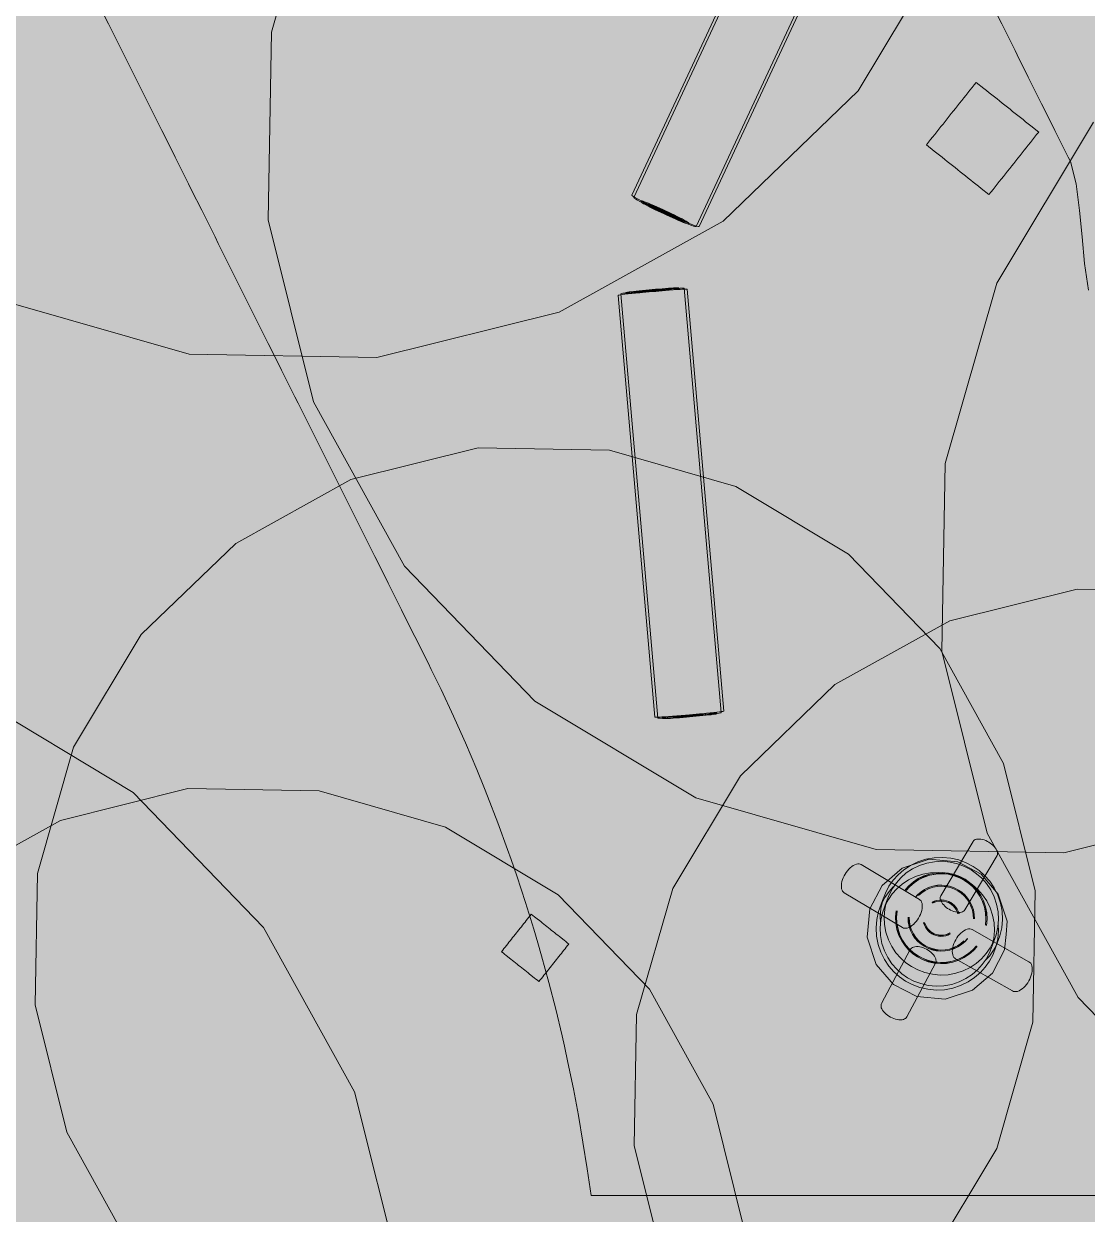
# Model space of a CAD drawing. Header units: millimetres. Extents: x -146962 to 322503, y -183624 to 284367.
# Drawn here: x 107264 to 111258, y 31929 to 36400 of the extents above; entities that cross this region are included whole.
import ezdxf

# ---------------------------------------------------------------- set-up
doc = ezdxf.new("R2010")
doc.units = ezdxf.units.MM
doc.layers.add('06_部屋の色', color=8, linetype='Continuous', lineweight=0)
doc.layers.add('30_敷地・外構', color=8, linetype='Continuous', lineweight=9)

msp = doc.modelspace()

# ---------------------------------------------------------------- hatches: boundary and pattern name
at = {"layer": '06_部屋の色', "true_color": 0xdde9cf}
msp.add_hatch(color=8, dxfattribs=at).paths.add_polyline_path([(83510.2, 29400.8), (83510.3, 31670.6), (83754.2, 32064.6), (83999.1, 32458.1), (84244.9, 32850.9), (84491.7, 33243.1), (84739.4, 33634.8), (84988.1, 34025.8), (85237.8, 34416.3), (85488.3, 34806.1), (85739.9, 35195.3), (85992.4, 35583.9), (86245.8, 35971.8), (86500.2, 36359.2), (86755.5, 36745.9), (87011.8, 37132), (87269, 37517.5), (87527.2, 37902.4), (87786.3, 38286.6), (88046.3, 38670.2), (88307.2, 39053.2), (88569.1, 39435.5), (88832, 39817.2), (89095.7, 40198.2), (89360.4, 40578.6), (89626, 40958.3), (89892.5, 41337.4), (90160, 41715.9), (90428.4, 42093.7), (90697.7, 42470.8), (90967.9, 42847.3), (91239, 43223.1), (91511.1, 43598.3), (91784.1, 43972.8), (92058, 44346.6), (92332.7, 44719.7), (92608.4, 45092.2), (92885.1, 45464), (93162.6, 45835.2), (93441, 46205.6), (93720.3, 46575.4), (94000.5, 46944.5), (94281.7, 47312.9), (94563.7, 47680.6), (94846.6, 48047.7), (95130.4, 48414), (95415.1, 48779.7), (95700.7, 49144.6), (95987.2, 49508.9), (96274.5, 49872.4), (96562.8, 50235.3), (96851.9, 50597.4), (97142, 50958.9), (97432.9, 51319.6), (97724.6, 51679.7), (98017.3, 52039), (98310.8, 52397.6), (98605.2, 52755.5), (98900.5, 53112.6), (99196.7, 53469.1), (99493.7, 53824.8), (99791.6, 54179.8), (100090.3, 54534), (100389.9, 54887.6), (100690.4, 55240.4), (100991.8, 55592.4), (101293.9, 55943.8), (101597, 56294.4), (101900.9, 56644.2), (102205.6, 56993.3), (102511.3, 57341.7), (102817.7, 57689.3), (103125, 58036.2), (103433.2, 58382.3), (103742.1, 58727.7), (104052, 59072.3), (104362.6, 59416.2), (104674.1, 59759.3), (104986.5, 60101.6), (105299.7, 60443.2), (105613.7, 60784), (105928.5, 61124.1), (106244.2, 61463.4), (106560.7, 61801.9), (106878, 62139.6), (107196.1, 62476.6), (107515.1, 62812.7), (107834.9, 63148.1), (108155.5, 63482.8), (108476.9, 63816.6), (108799.1, 64149.7), (109122.2, 64481.9), (109446, 64813.4), (109770.7, 65144.1), (110096.1, 65474), (110422.4, 65803.1), (110749.4, 66131.4), (111077.3, 66458.9), (111406, 66785.6), (111735.4, 67111.5), (112065.7, 67436.6), (112396.7, 67760.9), (112728.6, 68084.4), (113061.2, 68407.1), (113394.6, 68728.9), (113728.8, 69050), (114063.8, 69370.2), (114399.5, 69689.6), (114736, 70008.2), (115073.4, 70326), (115411.4, 70642.9), (115750.3, 70959.1), (116089.9, 71274.4), (116430.3, 71588.8), (116771.5, 71902.5), (117113.4, 72215.3), (117456.1, 72527.2), (117799.5, 72838.4), (118596.9, 72838.3), (118594.5, 29398.9)])
at = {"layer": '30_敷地・外構', "true_color": 0xcfe0b8}
for points in [[(105808.9, 38906.1), (106171.9, 39510.3), (106678.9, 39999.9), (107295.4, 40341.6), (107979.3, 40512.1), (108684, 40499.8), (109361.6, 40305.5), (109965.7, 39942.5), (110455.4, 39435.5), (110797.1, 38819), (110967.6, 38135.1), (110955.3, 37430.4), (110761, 36752.8), (110398, 36148.7), (109891, 35659.1), (109274.5, 35317.3), (108590.6, 35146.8), (107885.9, 35159.1), (107208.3, 35353.4), (106604.2, 35716.4), (106114.5, 36223.4), (105772.8, 36839.9), (105602.3, 37523.8), (105614.6, 38228.6)], [(109875.3, 38481.5), (110559.2, 38652), (111263.9, 38639.7), (111941.5, 38445.4), (112545.6, 38082.4), (113035.3, 37575.3), (113377, 36958.9), (113547.5, 36275), (113535.2, 35570.2), (113340.9, 34892.7), (112977.9, 34288.5), (112470.9, 33798.9), (111854.4, 33457.2), (111170.5, 33286.7), (110465.8, 33299), (109788.2, 33493.3), (109184.1, 33856.3), (108694.4, 34363.3), (108352.7, 34979.8), (108182.2, 35663.7), (108194.5, 36368.4), (108388.8, 37045.9), (108751.8, 37650.1), (109258.8, 38139.7)], [(112405.2, 36861.3), (113089.1, 37031.8), (113793.8, 37019.5), (114471.4, 36825.2), (115075.5, 36462.2), (115565.2, 35955.2), (115906.9, 35338.7), (116077.4, 34654.8), (116065.1, 33950.1), (115870.8, 33272.6), (115507.8, 32668.4), (115000.8, 32178.8), (114384.3, 31837.1), (113700.4, 31666.5), (112995.7, 31678.8), (112318.1, 31873.1), (111714, 32236.1), (111224.3, 32743.2), (110882.6, 33359.6), (110712.1, 34043.5), (110724.4, 34748.3), (110918.7, 35425.8), (111281.7, 36030), (111788.7, 36519.6)], [(110669.6, 35964.9), (110677.4, 35974.7), (110685.2, 35984.4), (110693, 35994.2), (110700.8, 36004), (110708.5, 36013.8), (110716.3, 36023.6), (110724.1, 36033.4), (110731.9, 36043.1), (110739.7, 36052.9), (110747.4, 36062.7), (110755.2, 36072.5), (110763, 36082.3), (110770.8, 36092), (110778.6, 36101.8), (110786.4, 36111.6), (110794.1, 36121.4), (110801.9, 36131.2), (110809.7, 36141), (110817.5, 36150.7), (110825.3, 36160.5), (110833, 36170.3), (110840.8, 36180.1), (110870.2, 36156.7), (110880, 36149), (110889.7, 36141.2), (110899.5, 36133.4), (110909.3, 36125.6), (110919.1, 36117.8), (110928.9, 36110.1), (110938.7, 36102.3), (110948.4, 36094.5), (110958.2, 36086.7), (110968, 36078.9), (110977.8, 36071.2), (110987.6, 36063.4), (110997.3, 36055.6), (111007.1, 36047.8), (111016.9, 36040), (111026.7, 36032.2), (111036.5, 36024.5), (111046.3, 36016.7), (111075.6, 35993.3), (111067.8, 35983.6), (111060, 35973.8), (111052.3, 35964), (111044.5, 35954.2), (111036.7, 35944.4), (111028.9, 35934.6), (111021.1, 35924.9), (111013.4, 35915.1), (111005.6, 35905.3), (110997.8, 35895.5), (110990, 35885.7), (110982.2, 35875.9), (110974.5, 35866.2), (110966.7, 35856.4), (110958.9, 35846.6), (110951.1, 35836.8), (110943.3, 35827), (110935.5, 35817.3), (110927.8, 35807.5), (110920, 35797.7), (110912.2, 35787.9), (110904.4, 35778.1), (110896.6, 35768.3), (110888.9, 35758.6), (110859.5, 35781.9), (110849.7, 35789.7), (110839.9, 35797.5), (110830.2, 35805.2), (110820.4, 35813), (110810.6, 35820.8), (110800.8, 35828.6), (110791, 35836.4), (110781.2, 35844.2), (110771.5, 35851.9), (110761.7, 35859.7), (110751.9, 35867.5), (110742.1, 35875.3), (110732.3, 35883.1), (110722.6, 35890.8), (110712.8, 35898.6), (110703, 35906.4), (110693.2, 35914.2), (110683.4, 35922), (110654.1, 35945.3), (110661.9, 35955.1)], [(107451.4, 33683.1), (107705.5, 34106), (108060.5, 34448.7), (108492, 34687.9), (108970.7, 34807.3), (109464, 34798.7), (109938.3, 34662.7), (110361.2, 34408.5), (110704, 34053.6), (110943.2, 33622.1), (111062.5, 33143.4), (111053.9, 32650.1), (110917.9, 32175.8), (110663.8, 31752.9), (110308.9, 31410.1), (109877.4, 31170.9), (109398.6, 31051.6), (108905.3, 31060.2), (108431, 31196.2), (108008.1, 31450.3), (107665.4, 31805.2), (107426.2, 32236.7), (107306.8, 32715.5), (107315.4, 33208.8)], [(111220.7, 34277.1), (111714, 34268.5), (112188.3, 34132.5), (112611.2, 33878.4), (112953.9, 33523.5), (113193.1, 33092), (113312.5, 32613.2), (113303.9, 32119.9), (113167.9, 31645.7), (112913.8, 31222.7), (112558.9, 30880), (112127.3, 30640.8), (111648.6, 30521.4), (111155.3, 30530.1), (110681, 30666), (110258.1, 30920.2), (109915.4, 31275.1), (109676.2, 31706.6), (109556.8, 32185.3), (109565.4, 32678.7), (109701.4, 33152.9), (109955.5, 33575.8), (110310.4, 33918.6), (110742, 34157.8)], [(103518.5, 32476.2), (103881.5, 33080.4), (104388.6, 33570), (105005, 33911.7), (105688.9, 34082.2), (106393.7, 34069.9), (107071.2, 33875.7), (107675.4, 33512.6), (108165, 33005.6), (108506.7, 32389.1), (108677.2, 31705.2), (108664.9, 31000.5), (108470.7, 30323), (108107.6, 29718.8), (107600.6, 29229.2), (106984.1, 28887.5), (106300.2, 28716.9), (105595.5, 28729.3), (104918, 28923.5), (104313.8, 29286.6), (103824.2, 29793.6), (103482.5, 30410), (103311.9, 31093.9), (103324.2, 31798.7)], [(107880.6, 33527.3), (108374, 33518.7), (108848.2, 33382.7), (109271.2, 33128.6), (109613.9, 32773.7), (109853.1, 32342.2), (109972.5, 31863.4), (109963.8, 31370.1), (109827.8, 30895.8), (109573.7, 30472.9), (109218.8, 30130.2), (108787.3, 29891), (108308.6, 29771.6), (107815.2, 29780.2), (107341, 29916.2), (106918, 30170.3), (106575.3, 30525.3), (106336.1, 30956.8), (106216.8, 31435.5), (106225.4, 31928.8), (106361.4, 32403.1), (106615.5, 32826), (106970.4, 33168.8), (107401.9, 33408)], [(109090.9, 32956.1), (109095.6, 32962), (109100.2, 32967.8), (109104.9, 32973.7), (109109.6, 32979.6), (109114.2, 32985.4), (109118.9, 32991.3), (109123.6, 32997.2), (109128.2, 33003.1), (109132.9, 33008.9), (109137.6, 33014.8), (109142.3, 33020.7), (109146.9, 33026.5), (109151.6, 33032.4), (109156.3, 33038.3), (109160.9, 33044.1), (109165.6, 33050), (109170.3, 33055.9), (109176.1, 33051.2), (109182, 33046.5), (109187.9, 33041.9), (109205.5, 33027.9), (109211.4, 33023.2), (109217.2, 33018.5), (109223.1, 33013.9), (109229, 33009.2), (109234.8, 33004.5), (109240.7, 32999.9), (109246.6, 32995.2), (109252.4, 32990.5), (109258.3, 32985.8), (109264.2, 32981.2), (109270, 32976.5), (109275.9, 32971.8), (109293.5, 32957.8), (109299.4, 32953.2), (109305.3, 32948.5), (109311.1, 32943.8), (109306.5, 32938), (109301.8, 32932.1), (109297.1, 32926.2), (109292.5, 32920.3), (109287.8, 32914.5), (109283.1, 32908.6), (109278.5, 32902.7), (109273.8, 32896.9), (109269.1, 32891), (109264.4, 32885.1), (109259.8, 32879.3), (109255.1, 32873.4), (109250.4, 32867.5), (109245.8, 32861.7), (109241.1, 32855.8), (109236.4, 32849.9), (109231.8, 32844), (109227.1, 32838.2), (109222.4, 32832.3), (109217.8, 32826.4), (109213.1, 32820.6), (109208.4, 32814.7), (109203.8, 32808.8), (109199.1, 32803), (109193.2, 32807.6), (109187.3, 32812.3), (109181.5, 32817), (109163.9, 32831), (109158, 32835.6), (109152.1, 32840.3), (109146.3, 32845), (109140.4, 32849.6), (109134.5, 32854.3), (109128.6, 32859), (109122.8, 32863.7), (109116.9, 32868.3), (109111, 32873), (109105.2, 32877.7), (109099.3, 32882.3), (109093.4, 32887), (109075.8, 32901), (109070, 32905.7), (109064.1, 32910.3), (109058.2, 32915), (109062.9, 32920.9), (109067.5, 32926.7), (109072.2, 32932.6), (109076.9, 32938.5), (109081.6, 32944.4), (109086.2, 32950.2)]]:
    msp.add_hatch(color=8, dxfattribs=at).paths.add_polyline_path(points)

# ---------------------------------------------------------------- linework, layer by layer
at = {"layer": '30_敷地・外構'}
for points in [[(111854.4, 33457.2), (111170.5, 33286.7), (110465.8, 33299), (109788.2, 33493.3), (109184.1, 33856.3), (108694.4, 34363.3), (108352.7, 34979.8), (108182.2, 35663.7), (108194.5, 36368.4), (108388.8, 37045.9), (108751.8, 37650.1), (109258.8, 38139.7), (109875.3, 38481.5)], [(110642.3, 37442), (109801.2, 35638.4), (109799.9, 35638.1), (109796.6, 35638.6), (109791.2, 35640.2), (109783.5, 35642.8), (109773.7, 35646.4), (109761.9, 35651.1), (109748.4, 35656.6), (109733.7, 35662.9), (109718.2, 35669.7), (109702.3, 35676.7), (109686.5, 35683.9), (109671.2, 35691), (109656, 35698.2), (109640.4, 35705.6), (109624.7, 35713.2), (109609.6, 35720.8), (109595.3, 35728), (109582.4, 35734.8), (109571.3, 35740.8), (109562.1, 35746), (109555.2, 35750.2), (109550.5, 35753.4), (109548, 35755.6), (109547.4, 35756.8), (110388.6, 37560.3)], [(110634.3, 37451.2), (109788.9, 35638.6), (109787.7, 35638.3), (109784.7, 35638.8), (109779.7, 35640.2), (109772.6, 35642.6), (109763.6, 35646), (109752.7, 35650.3), (109740.4, 35655.4), (109726.8, 35661.1), (109712.5, 35667.4), (109697.9, 35673.9), (109683.4, 35680.5), (109669.4, 35687), (109655.3, 35693.6), (109641, 35700.5), (109626.6, 35707.5), (109612.6, 35714.4), (109599.5, 35721.1), (109587.7, 35727.3), (109577.4, 35732.8), (109569, 35737.6), (109562.6, 35741.5), (109558.3, 35744.4), (109556, 35746.4), (109555.5, 35747.5), (110400.8, 37560.1)], [(110761, 36752.8), (110398, 36148.7), (109891, 35659.1), (109274.5, 35317.3), (108590.6, 35146.8), (107885.9, 35159.1), (107208.3, 35353.4), (106604.2, 35716.4), (106114.5, 36223.4), (105772.8, 36839.9)], [(111294.6, 31999.3), (111194.6, 31999.3), (111094.6, 31999.3), (110994.6, 31999.3), (110894.6, 31999.3), (110794.6, 31999.3), (110694.6, 31999.3), (110594.6, 31999.3), (110494.6, 31999.3), (110394.6, 31999.4), (110294.6, 31999.4), (110194.6, 31999.4), (110094.6, 31999.4), (109994.6, 31999.4), (109894.6, 31999.4), (109794.6, 31999.4), (109694.6, 31999.4), (109594.6, 31999.4), (109494.6, 31999.4), (109394.6, 31999.4), (109394.6, 31999.4), (109379.5, 32099.4), (109364.1, 32199.4), (109347.1, 32299.4), (109328.4, 32399.4), (109308, 32499.4), (109294.7, 32559.6), (109285.8, 32599.4), (109262, 32699.4), (109236.4, 32799.4), (109209, 32899.4), (109194.7, 32948.8), (109179.9, 32999.4), (109148.9, 33099.4), (109116, 33199.4), (109094.7, 33261.1), (109081.3, 33299.4), (109044.7, 33399.4), (109006.1, 33499.4), (108994.7, 33527.7), (108965.5, 33599.4), (108922.9, 33699.4), (108894.7, 33762.7), (108878.2, 33799.4), (108831.4, 33899.4), (108794.7, 33974.5), (108782.4, 33999.4), (108732.5, 34099.4), (108694.7, 34174.9), (108682.5, 34199.4), (108632.5, 34299.4), (108594.8, 34374.9), (108582.5, 34399.5), (108532.5, 34499.5), (108494.8, 34574.9), (108482.5, 34599.5), (108432.5, 34699.5), (108394.8, 34774.9), (108382.5, 34799.5), (108332.5, 34899.5), (108294.8, 34974.9), (108282.5, 34999.5), (108232.5, 35099.5), (108194.8, 35174.9), (108182.5, 35199.5), (108132.5, 35299.5), (108094.8, 35374.9), (108082.5, 35399.5), (108032.5, 35499.5), (107994.8, 35574.9), (107982.5, 35599.5), (107932.5, 35699.5), (107894.8, 35774.9), (107882.5, 35799.5), (107832.5, 35899.5), (107794.8, 35974.9), (107782.6, 35999.5), (107732.6, 36099.5), (107694.9, 36174.9), (107682.6, 36199.5), (107632.6, 36299.5), (107594.9, 36374.9), (107582.6, 36399.5), (107531.3, 36499.5)], [(111263.1, 35399.3), (111247.3, 35499.3), (111238.4, 35599.3), (111229.2, 35699.3), (111216.3, 35799.3), (111194.8, 35882.9), (111186.7, 35899.3), (111136.7, 35999.3), (111094.8, 36082.9), (111086.7, 36099.3), (111036.7, 36199.3), (110994.9, 36282.9), (110986.7, 36299.3), (110936.7, 36399.3), (110894.9, 36483)], [(110669.6, 35964.9), (110677.4, 35974.7), (110685.2, 35984.4), (110693, 35994.2), (110700.8, 36004), (110708.5, 36013.8), (110716.3, 36023.6), (110724.1, 36033.4), (110731.9, 36043.1), (110739.7, 36052.9), (110747.4, 36062.7), (110755.2, 36072.5), (110763, 36082.3), (110770.8, 36092), (110778.6, 36101.8), (110786.4, 36111.6), (110794.1, 36121.4), (110801.9, 36131.2), (110809.7, 36141), (110817.5, 36150.7), (110825.3, 36160.5), (110833, 36170.3), (110840.8, 36180.1), (110870.2, 36156.7), (110880, 36149), (110889.7, 36141.2), (110899.5, 36133.4), (110909.3, 36125.6), (110919.1, 36117.8), (110928.9, 36110.1), (110938.7, 36102.3), (110948.4, 36094.5), (110958.2, 36086.7), (110968, 36078.9), (110977.8, 36071.2), (110987.6, 36063.4), (110997.3, 36055.6), (111007.1, 36047.8), (111016.9, 36040), (111026.7, 36032.2), (111036.5, 36024.5), (111046.3, 36016.7), (111075.6, 35993.3), (111067.8, 35983.6), (111060, 35973.8), (111052.3, 35964), (111044.5, 35954.2), (111036.7, 35944.4), (111028.9, 35934.6), (111021.1, 35924.9), (111013.4, 35915.1), (111005.6, 35905.3), (110997.8, 35895.5), (110990, 35885.7), (110982.2, 35875.9), (110974.5, 35866.2), (110966.7, 35856.4), (110958.9, 35846.6), (110951.1, 35836.8), (110943.3, 35827), (110935.5, 35817.3), (110927.8, 35807.5), (110920, 35797.7), (110912.2, 35787.9), (110904.4, 35778.1), (110896.6, 35768.3), (110888.9, 35758.6), (110859.5, 35781.9), (110849.7, 35789.7), (110839.9, 35797.5), (110830.2, 35805.2), (110820.4, 35813), (110810.6, 35820.8), (110800.8, 35828.6), (110791, 35836.4), (110781.2, 35844.2), (110771.5, 35851.9), (110761.7, 35859.7), (110751.9, 35867.5), (110742.1, 35875.3), (110732.3, 35883.1), (110722.6, 35890.8), (110712.8, 35898.6), (110703, 35906.4), (110693.2, 35914.2), (110683.4, 35922), (110654.1, 35945.3), (110661.9, 35955.1), (110669.6, 35964.9)], [(111714, 32236.1), (111224.3, 32743.2), (110882.6, 33359.6), (110712.1, 34043.5), (110724.4, 34748.3), (110918.7, 35425.8), (111281.7, 36030)], [(109589.9, 35733.5), (109595.3, 35731.7), (109602.3, 35729.1), (109610.6, 35725.8), (109620, 35721.9), (109630.4, 35717.5), (109641.3, 35712.8), (109652.5, 35707.8), (109663.6, 35702.7), (109674.4, 35697.7), (109685.1, 35692.7), (109696.1, 35687.4), (109707.1, 35682.1), (109717.8, 35676.8), (109727.8, 35671.7), (109736.9, 35666.9), (109744.8, 35662.7), (109751.2, 35659), (109756.1, 35656), (109759.4, 35653.8), (109761.2, 35652.3), (109761.6, 35651.4), (109760.3, 35648.7), (109759.4, 35648.4), (109757.1, 35648.8), (109753.2, 35649.9), (109747.8, 35651.7), (109740.9, 35654.3), (109732.6, 35657.6), (109723.1, 35661.5), (109712.7, 35665.9), (109701.8, 35670.7), (109690.6, 35675.7), (109679.5, 35680.7), (109668.8, 35685.7), (109658, 35690.8), (109647, 35696), (109636, 35701.4), (109625.3, 35706.7), (109615.3, 35711.8), (109606.2, 35716.5), (109598.4, 35720.8), (109591.9, 35724.4), (109587.1, 35727.4), (109583.8, 35729.6), (109582, 35731.2), (109581.6, 35732), (109582.9, 35734.8), (109583.8, 35735), (109586.1, 35734.6), (109589.9, 35733.5)], [(109591.2, 35729.5), (109591, 35729), (109596.4, 35725.8), (109602.6, 35722.3), (109610.1, 35718.2), (109618.8, 35713.6), (109628.5, 35708.7), (109638.7, 35703.6), (109649.3, 35698.5), (109659.8, 35693.5), (109670.1, 35688.6), (109680.5, 35683.8), (109691.1, 35679), (109701.8, 35674.2), (109712.3, 35669.6), (109722.3, 35665.4), (109731.4, 35661.6), (109739.3, 35658.5), (109746, 35656), (109751.9, 35654), (109752.1, 35654.4), (109746.7, 35657.7), (109740.6, 35661.2), (109733, 35665.3), (109724.3, 35669.8), (109714.7, 35674.7), (109704.4, 35679.8), (109693.9, 35684.9), (109683.3, 35690), (109673, 35694.8), (109662.7, 35699.6), (109652, 35704.5), (109641.3, 35709.2), (109630.8, 35713.8), (109620.9, 35718.1), (109611.8, 35721.8), (109603.8, 35725), (109597.2, 35727.4), (109591.2, 35729.5)], [(109618.3, 35720.2), (109623.2, 35718.4), (109629, 35716.1), (109635.6, 35713.3), (109642.9, 35710.2), (109650.6, 35706.9), (109658.4, 35703.4), (109666.2, 35699.8), (109673.7, 35696.4), (109681.3, 35692.8), (109689, 35689.1), (109696.7, 35685.4), (109704.2, 35681.6), (109711.2, 35678.1), (109717.6, 35674.7), (109723.1, 35671.7), (109727.6, 35669.2), (109731, 35667.1), (109733.3, 35665.5), (109734.6, 35664.5), (109733.3, 35661.8), (109733, 35661), (109731.3, 35661.2), (109728.6, 35662), (109724.9, 35663.3), (109720, 35665.1), (109714.2, 35667.4), (109707.5, 35670.1), (109700.3, 35673.2), (109692.6, 35676.6), (109684.8, 35680.1), (109677, 35683.6), (109669.4, 35687.1), (109661.9, 35690.6), (109654.2, 35694.3), (109646.5, 35698.1), (109639, 35701.8), (109631.9, 35705.4), (109625.6, 35708.7), (109620, 35711.7), (109615.5, 35714.3), (109612.1, 35716.3), (109609.8, 35717.9), (109608.6, 35719), (109609.8, 35721.7), (109610.2, 35722.5), (109611.8, 35722.2), (109614.5, 35721.5), (109618.3, 35720.2)], [(109621.8, 35715.3), (109621.5, 35714.7), (109624.3, 35713.2), (109629.4, 35710.4), (109635.5, 35707.2), (109642.1, 35703.9), (109649.1, 35700.4), (109656.4, 35696.8), (109663.7, 35693.3), (109670.8, 35690), (109677.9, 35686.7), (109685.2, 35683.4), (109692.6, 35680.1), (109699.8, 35676.9), (109706.7, 35674), (109712.9, 35671.4), (109718.4, 35669.3), (109721.4, 35668.2), (109721.6, 35668.7), (109718.9, 35670.3), (109713.7, 35673.1), (109707.7, 35676.2), (109701.1, 35679.6), (109694, 35683.1), (109686.7, 35686.6), (109679.5, 35690.1), (109672.4, 35693.4), (109665.3, 35696.7), (109657.9, 35700.1), (109650.5, 35703.4), (109643.3, 35706.5), (109636.5, 35709.4), (109630.2, 35712), (109624.7, 35714.2), (109621.8, 35715.3)], [(109643.6, 35707.4), (109646.2, 35706.5), (109649.3, 35705.3), (109652.8, 35703.8), (109656.7, 35702.2), (109660.7, 35700.4), (109664.9, 35698.5), (109669, 35696.7), (109673, 35694.8), (109677, 35692.9), (109681.1, 35691), (109685.2, 35689), (109689.2, 35687), (109692.9, 35685.1), (109696.3, 35683.4), (109699.2, 35681.8), (109701.6, 35680.4), (109703.4, 35679.3), (109704.6, 35678.5), (109705.3, 35677.9), (109705.3, 35677.9), (109703.8, 35674.8), (109703, 35674.9), (109701.5, 35675.3), (109699.5, 35676), (109697, 35677), (109693.9, 35678.2), (109690.3, 35679.6), (109686.5, 35681.3), (109682.4, 35683.1), (109678.3, 35684.9), (109674.1, 35686.8), (109670.1, 35688.6), (109666.1, 35690.5), (109662, 35692.5), (109658, 35694.5), (109654, 35696.4), (109650.3, 35698.3), (109646.9, 35700.1), (109644, 35701.7), (109641.6, 35703), (109639.8, 35704.1), (109638.5, 35705), (109637.9, 35705.5), (109639.1, 35708.3), (109639.3, 35708.7), (109640.2, 35708.5), (109641.6, 35708.1), (109643.6, 35707.4)], [(109512.4, 35383), (109522.1, 35384.2), (109533.8, 35385.5), (109547.2, 35387), (109562, 35388.5), (109577.6, 35390), (109593.7, 35391.5), (109609.7, 35393), (109625.3, 35394.4), (109640.8, 35395.7), (109656.9, 35397.1), (109672.9, 35398.4), (109688.6, 35399.5), (109703.4, 35400.6), (109716.9, 35401.5), (109728.7, 35402.2), (109738.4, 35402.7), (109745.8, 35403), (109751, 35403.1), (109754.1, 35403), (109755, 35402.7), (109893.5, 33818.7), (109892.6, 33818.3), (109889.7, 33817.7), (109884.5, 33816.8), (109877.1, 33815.8), (109867.5, 33814.6), (109855.8, 33813.3), (109842.3, 33811.8), (109827.6, 33810.3), (109811.9, 33808.8), (109795.9, 33807.2), (109779.9, 33805.8), (109764.3, 33804.4), (109748.7, 33803), (109732.7, 33801.7), (109716.6, 33800.4), (109700.9, 33799.2), (109686.1, 33798.2), (109672.6, 33797.3), (109660.9, 33796.6), (109651.2, 33796.1), (109643.7, 33795.8), (109638.5, 33795.7), (109635.5, 33795.8), (109634.5, 33796.1), (109496, 35380), (109496.9, 35380.5), (109499.9, 35381.1), (109505, 35382), (109512.4, 35383)], [(109529.9, 35389.7), (109540.7, 35391), (109553, 35392.3), (109566.6, 35393.7), (109581, 35395.1), (109595.8, 35396.5), (109610.5, 35397.9), (109624.8, 35399.1), (109639.2, 35400.4), (109653.9, 35401.6), (109668.7, 35402.8), (109683.1, 35403.9), (109696.8, 35404.9), (109709.2, 35405.7), (109720, 35406.3), (109728.9, 35406.8), (109735.8, 35407.1), (109740.6, 35407.1), (109743.3, 35407), (109744.2, 35406.8), (109883.6, 33812.8), (109882.8, 33812.4), (109880, 33811.9), (109875.3, 33811.1), (109868.5, 33810.2), (109859.6, 33809.1), (109848.9, 33807.8), (109836.5, 33806.5), (109822.9, 33805.1), (109808.5, 33803.7), (109793.8, 33802.3), (109779, 33800.9), (109764.7, 33799.6), (109750.3, 33798.4), (109735.6, 33797.2), (109720.8, 33796), (109706.4, 33794.9), (109692.8, 33793.9), (109680.4, 33793.1), (109669.6, 33792.4), (109660.6, 33792), (109653.8, 33791.7), (109649, 33791.6), (109646.2, 33791.8), (109645.3, 33792), (109505.9, 35385.9), (109506.8, 35386.3), (109509.5, 35386.9), (109514.2, 35387.7), (109521, 35388.6), (109529.9, 35389.7)], [(109537.4, 35392.9), (109544.9, 35393.8), (109553.9, 35394.8), (109564.3, 35395.9), (109575.7, 35397.1), (109587.8, 35398.3), (109600.2, 35399.5), (109612.6, 35400.6), (109624.6, 35401.7), (109636.7, 35402.7), (109649, 35403.7), (109661.5, 35404.7), (109673.6, 35405.7), (109685, 35406.5), (109695.4, 35407.2), (109704.5, 35407.7), (109712, 35408.1), (109717.8, 35408.3), (109721.8, 35408.4), (109724.1, 35408.3), (109724.9, 35408.1), (109725.1, 35405.1), (109724.4, 35404.8), (109722.2, 35404.3), (109718.2, 35403.6), (109712.5, 35402.8), (109705, 35401.9), (109696, 35400.9), (109685.6, 35399.8), (109674.2, 35398.6), (109662.1, 35397.4), (109649.7, 35396.2), (109637.3, 35395.1), (109625.3, 35394), (109613.2, 35393), (109600.9, 35391.9), (109588.4, 35391), (109576.3, 35390), (109564.9, 35389.2), (109554.5, 35388.5), (109545.4, 35388), (109537.9, 35387.6), (109532.1, 35387.4), (109528.1, 35387.3), (109525.8, 35387.4), (109525, 35387.6), (109524.8, 35390.6), (109525.5, 35390.9), (109527.7, 35391.4), (109531.7, 35392.1), (109537.4, 35392.9)], [(109575.8, 35396.2), (109582.9, 35397), (109590.8, 35397.8), (109599.2, 35398.6), (109607.8, 35399.4), (109616.3, 35400.2), (109624.7, 35401), (109633, 35401.7), (109641.6, 35402.4), (109650.2, 35403.1), (109658.6, 35403.7), (109666.5, 35404.3), (109673.7, 35404.8), (109680, 35405.1), (109685.2, 35405.4), (109689.2, 35405.6), (109692, 35405.6), (109693.6, 35405.5), (109693.6, 35405.2), (109693.9, 35402.2), (109692.3, 35401.8), (109689.5, 35401.4), (109685.6, 35400.8), (109680.4, 35400.2), (109674.2, 35399.5), (109667, 35398.7), (109659.1, 35397.9), (109650.7, 35397.1), (109642.1, 35396.3), (109633.6, 35395.5), (109625.2, 35394.7), (109616.9, 35394), (109608.3, 35393.3), (109599.7, 35392.6), (109591.3, 35392), (109583.4, 35391.4), (109576.2, 35390.9), (109569.9, 35390.5), (109564.7, 35390.3), (109560.7, 35390.1), (109558, 35390.1), (109556.4, 35390.1), (109556.3, 35390.5), (109556.1, 35393.5), (109557.6, 35393.9), (109560.4, 35394.3), (109564.3, 35394.8), (109569.5, 35395.5), (109575.8, 35396.2)], [(109578.2, 35394.2), (109578.3, 35393.3), (109589.6, 35394.2), (109601.6, 35395.1), (109613.5, 35396.1), (109625, 35397.1), (109636.6, 35398.1), (109648.5, 35399.2), (109660.4, 35400.3), (109671.7, 35401.5), (109671.6, 35402.4), (109660.3, 35401.5), (109648.3, 35400.6), (109636.5, 35399.6), (109624.9, 35398.6), (109613.3, 35397.6), (109601.4, 35396.5), (109589.5, 35395.3), (109578.2, 35394.2)], [(109594.6, 35397.2), (109598, 35397.6), (109601.9, 35398), (109606.3, 35398.5), (109610.8, 35398.9), (109615.5, 35399.4), (109620.2, 35399.8), (109624.7, 35400.2), (109629.3, 35400.6), (109634, 35401), (109638.7, 35401.4), (109643.3, 35401.7), (109647.6, 35402), (109651.5, 35402.3), (109654.9, 35402.5), (109657.8, 35402.7), (109660, 35402.7), (109661.5, 35402.8), (109662.4, 35402.7), (109662.6, 35399.7), (109662.6, 35399.5), (109661.8, 35399.3), (109660.3, 35399.1), (109658.1, 35398.8), (109655.3, 35398.5), (109651.9, 35398.1), (109648, 35397.6), (109643.7, 35397.2), (109639.1, 35396.7), (109634.4, 35396.3), (109629.7, 35395.9), (109625.2, 35395.5), (109620.6, 35395.1), (109615.9, 35394.7), (109611.2, 35394.3), (109606.7, 35394), (109602.3, 35393.6), (109598.4, 35393.4), (109595, 35393.2), (109592.1, 35393), (109589.9, 35392.9), (109588.4, 35392.9), (109587.5, 35393), (109587.5, 35393.2), (109587.3, 35396.2), (109588.1, 35396.3), (109589.6, 35396.6), (109591.8, 35396.9), (109594.6, 35397.2)], [(107451.4, 33683.1), (107705.5, 34106), (108060.5, 34448.7), (108492, 34687.9), (108970.7, 34807.3), (109464, 34798.7), (109938.3, 34662.7), (110361.2, 34408.5), (110704, 34053.6), (110943.2, 33622.1), (111062.5, 33143.4), (111053.9, 32650.1), (110917.9, 32175.8), (110663.8, 31752.9)], [(111648.6, 30521.4), (111155.3, 30530.1), (110681, 30666), (110258.1, 30920.2), (109915.4, 31275.1), (109676.2, 31706.6), (109556.8, 32185.3), (109565.4, 32678.7), (109701.4, 33152.9), (109955.5, 33575.8), (110310.4, 33918.6), (110742, 34157.8), (111220.7, 34277.1)], [(111220.7, 34277.1), (111714, 34268.5)], [(103518.5, 32476.2), (103881.5, 33080.4), (104388.6, 33570), (105005, 33911.7), (105688.9, 34082.2), (106393.7, 34069.9), (107071.2, 33875.7), (107675.4, 33512.6), (108165, 33005.6), (108506.7, 32389.1), (108677.2, 31705.2), (108664.9, 31000.5), (108470.7, 30323), (108107.6, 29718.8), (107600.6, 29229.2)], [(109675.3, 33795.8), (109682.9, 33796.7), (109692.1, 33797.8), (109702.7, 33798.9), (109714.3, 33800.1), (109726.7, 33801.4), (109739.3, 33802.6), (109751.9, 33803.7), (109764.2, 33804.8), (109776.5, 33805.9), (109789.2, 33806.9), (109801.8, 33807.9), (109814.2, 33808.9), (109825.9, 33809.7), (109836.5, 33810.4), (109845.8, 33811), (109853.4, 33811.4), (109859.3, 33811.6), (109863.4, 33811.7), (109865.8, 33811.6), (109866.6, 33811.4), (109866.8, 33808.4), (109866.1, 33808), (109863.8, 33807.5), (109859.7, 33806.9), (109853.9, 33806.1), (109846.3, 33805.1), (109837.1, 33804.1), (109826.5, 33802.9), (109814.8, 33801.7), (109802.5, 33800.5), (109789.8, 33799.3), (109777.2, 33798.1), (109764.9, 33797.1), (109752.6, 33796), (109740, 33794.9), (109727.3, 33793.9), (109714.9, 33793), (109703.3, 33792.1), (109692.6, 33791.4), (109683.4, 33790.9), (109675.7, 33790.5), (109669.8, 33790.3), (109665.7, 33790.2), (109663.3, 33790.3), (109662.6, 33790.5), (109662.3, 33793.5), (109663, 33793.9), (109665.4, 33794.4), (109669.4, 33795), (109675.3, 33795.8)], [(109707.6, 33798), (109711.1, 33798.5), (109715.6, 33799), (109721.2, 33799.7), (109727.5, 33800.3), (109734.5, 33801.1), (109741.8, 33801.8), (109749.4, 33802.5), (109757, 33803.2), (109764.3, 33803.9), (109771.7, 33804.5), (109779.2, 33805.1), (109786.8, 33805.7), (109794.2, 33806.3), (109801.2, 33806.8), (109807.6, 33807.2), (109813.1, 33807.6), (109817.7, 33807.8), (109821.2, 33807.9), (109823.7, 33808), (109825.1, 33807.9), (109825.3, 33804.9), (109825.4, 33804.6), (109824, 33804.3), (109821.6, 33803.9), (109818.1, 33803.4), (109813.5, 33802.8), (109808, 33802.2), (109801.7, 33801.5), (109794.7, 33800.8), (109787.3, 33800.1), (109779.7, 33799.4), (109772.2, 33798.7), (109764.8, 33798), (109757.5, 33797.4), (109749.9, 33796.8), (109742.3, 33796.1), (109734.9, 33795.6), (109728, 33795.1), (109721.6, 33794.7), (109716.1, 33794.3), (109711.5, 33794.1), (109707.9, 33793.9), (109705.5, 33793.9), (109704.1, 33794), (109703.8, 33797), (109703.8, 33797.3), (109705.2, 33797.6), (109707.6, 33798)], [(109713.3, 33796.9), (109713.4, 33796), (109716.6, 33796.2), (109728.5, 33797.1), (109740.7, 33798.1), (109752.8, 33799.1), (109764.6, 33800.1), (109776.5, 33801.2), (109788.6, 33802.3), (109800.8, 33803.5), (109812.6, 33804.6), (109815.8, 33805), (109815.7, 33805.9), (109812.5, 33805.6), (109800.6, 33804.7), (109788.5, 33803.8), (109776.3, 33802.8), (109764.5, 33801.7), (109752.7, 33800.7), (109740.6, 33799.6), (109728.4, 33798.4), (109716.5, 33797.2), (109713.3, 33796.9)], [(109731.1, 33799.7), (109732.5, 33799.9), (109734.4, 33800.2), (109737, 33800.5), (109740.1, 33800.9), (109743.7, 33801.3), (109747.6, 33801.7), (109751.7, 33802.1), (109756, 33802.5), (109760.2, 33802.9), (109764.4, 33803.2), (109768.5, 33803.6), (109772.8, 33803.9), (109777, 33804.3), (109781.2, 33804.6), (109785.1, 33804.9), (109788.7, 33805.1), (109791.8, 33805.3), (109794.4, 33805.4), (109796.4, 33805.5), (109797.8, 33805.5), (109798.6, 33805.5), (109798.8, 33802.5), (109798.8, 33802.3), (109798.1, 33802.2), (109796.7, 33801.9), (109794.7, 33801.7), (109792.2, 33801.4), (109789.1, 33801), (109785.5, 33800.6), (109781.6, 33800.2), (109777.4, 33799.8), (109773.2, 33799.4), (109768.9, 33799), (109764.8, 33798.6), (109760.6, 33798.3), (109756.4, 33797.9), (109752.1, 33797.6), (109748, 33797.3), (109744, 33797), (109740.4, 33796.7), (109737.3, 33796.6), (109734.8, 33796.4), (109732.8, 33796.4), (109731.4, 33796.3), (109730.6, 33796.4), (109730.3, 33799.3), (109730.3, 33799.5), (109731.1, 33799.7)], [(107665.4, 31805.2), (107426.2, 32236.7), (107306.8, 32715.5), (107315.4, 33208.8), (107451.4, 33683.1)], [(106225.4, 31928.8), (106361.4, 32403.1), (106615.5, 32826), (106970.4, 33168.8), (107401.9, 33408), (107880.6, 33527.3)], [(107880.6, 33527.3), (108374, 33518.7), (108848.2, 33382.7), (109271.2, 33128.6), (109613.9, 32773.7), (109853.1, 32342.2), (109972.5, 31863.4)], [(110708.2, 33125), (110829.1, 33329.1), (110831.1, 33331.8), (110833.9, 33334.2), (110837.5, 33336.1), (110841.8, 33337.4), (110846.7, 33338.1), (110852.3, 33338.2), (110858.3, 33337.6), (110864.5, 33336.3), (110870.7, 33334.5), (110876.9, 33332.1), (110882.8, 33329.4), (110888.3, 33326.4), (110893.6, 33323), (110898.9, 33319.1), (110903.9, 33314.9), (110908.5, 33310.3), (110912.6, 33305.4), (110916, 33300.5), (110918.6, 33295.6), (110920.4, 33290.9), (110921.2, 33286.4), (110921.3, 33282.4), (110920.6, 33278.8), (110919.2, 33275.8), (110798.3, 33071.6), (110796.3, 33068.9), (110793.5, 33066.6), (110789.9, 33064.7), (110785.6, 33063.3), (110780.7, 33062.6), (110775.1, 33062.5), (110769.2, 33063.1), (110763, 33064.4), (110756.7, 33066.2), (110750.5, 33068.6), (110744.6, 33071.3), (110739.1, 33074.4), (110733.8, 33077.8), (110728.5, 33081.6), (110723.5, 33085.9), (110718.9, 33090.5), (110714.8, 33095.3), (110711.4, 33100.2), (110708.8, 33105.1), (110707, 33109.9), (110706.2, 33114.3), (110706.1, 33118.3), (110706.8, 33121.9), (110708.2, 33125)], [(110513.5, 33160.6), (110529.3, 33183.1), (110547.7, 33203.6), (110569.5, 33222.5), (110594.3, 33239), (110621.9, 33252.4), (110651.6, 33262.2), (110682.7, 33267.9), (110714.3, 33269.3), (110745.6, 33266.4), (110775.6, 33259.5), (110803.7, 33249), (110829.3, 33235.5), (110852, 33219.7), (110872.7, 33201.2), (110891.8, 33179.5), (110908.5, 33154.7), (110922.1, 33127.2), (110932.1, 33097.6), (110938, 33066.7), (110939.6, 33035.3), (110936.8, 33004.2), (110930, 32974.4), (110914.9, 32932.9), (110904.4, 32905), (110891, 32879.6), (110875.2, 32857.1), (110856.8, 32836.6), (110835, 32817.7), (110810.2, 32801.2), (110782.6, 32787.8), (110752.9, 32778), (110721.8, 32772.3), (110690.1, 32770.9), (110658.9, 32773.8), (110628.9, 32780.7), (110600.8, 32791.2), (110575.2, 32804.7), (110552.5, 32820.5), (110531.8, 32839), (110512.7, 32860.7), (110496, 32885.5), (110482.4, 32913), (110472.4, 32942.6), (110466.5, 32973.5), (110464.9, 33004.9), (110467.7, 33036), (110474.5, 33065.8), (110489.6, 33107.3), (110500, 33135.2), (110513.5, 33160.6)], [(110334.7, 33163.9), (110335.4, 33171), (110336.9, 33178.3), (110339.1, 33185.7), (110341.9, 33192.9), (110345.1, 33199.8), (110348.7, 33206.3), (110352.7, 33212.6), (110357.3, 33218.7), (110362.4, 33224.6), (110367.8, 33230), (110373.6, 33234.8), (110379.5, 33238.8), (110385.3, 33241.8), (110390.9, 33243.8), (110396.1, 33244.8), (110400.9, 33244.8), (110405.2, 33243.9), (110408.8, 33242.2), (110627.7, 33111.3), (110630.9, 33108.9), (110633.7, 33105.6), (110635.9, 33101.3), (110637.5, 33096.2), (110638.4, 33090.3), (110638.5, 33083.8), (110637.8, 33076.7), (110636.3, 33069.4), (110634.1, 33062), (110631.3, 33054.8), (110628.1, 33047.9), (110624.4, 33041.4), (110620.4, 33035.1), (110615.9, 33029), (110610.8, 33023.1), (110605.3, 33017.6), (110599.6, 33012.9), (110593.7, 33008.9), (110587.9, 33005.9), (110582.3, 33003.9), (110577, 33002.9), (110572.2, 33002.9), (110568, 33003.8), (110564.3, 33005.4), (110345.5, 33136.4), (110342.3, 33138.8), (110339.5, 33142.1), (110337.2, 33146.4), (110335.6, 33151.5), (110334.7, 33157.4), (110334.7, 33163.9)], [(110562.8, 33228.6), (110664.7, 33262.1), (110771.6, 33252.4), (110859.3, 33206.3), (110924, 33131.2), (110924, 33131.2), (110957.5, 33029.3), (110952.9, 32979.2), (110947.8, 32922.4), (110901.7, 32834.7), (110826.5, 32770), (110724.6, 32736.5), (110617.8, 32746.3), (110530, 32792.3), (110465.4, 32867.5), (110431.9, 32969.4), (110441.6, 33076.2), (110487.7, 33164), (110562.8, 33228.6)], [(110513.7, 33129), (110526.3, 33152.8), (110541.1, 33173.9), (110558.3, 33193), (110578.6, 33210.6), (110601.8, 33226), (110627.6, 33238.6), (110655.4, 33247.8), (110684.5, 33253.1), (110714, 33254.4), (110743.2, 33251.7), (110771.3, 33245.2), (110797.5, 33235.4), (110821.5, 33222.8), (110842.7, 33208), (110862.1, 33190.8), (110879.9, 33170.5), (110895.5, 33147.3), (110908.3, 33121.6), (110917.6, 33093.9), (110923.1, 33065), (110924.6, 33035.6), (110922, 33006.6), (110915.6, 32978.7), (110900.5, 32937.2), (110890.8, 32911.2), (110878.2, 32887.4), (110863.4, 32866.3), (110846.2, 32847.2), (110825.9, 32829.6), (110802.6, 32814.2), (110776.8, 32801.6), (110749.1, 32792.4), (110720, 32787.1), (110690.4, 32785.8), (110661.2, 32788.5), (110633.2, 32795), (110606.9, 32804.8), (110583, 32817.4), (110561.7, 32832.2), (110542.4, 32849.4), (110524.6, 32869.7), (110509, 32892.9), (110496.2, 32918.6), (110486.9, 32946.3), (110481.4, 32975.2), (110479.9, 33004.6), (110482.5, 33033.6), (110488.9, 33061.5), (110504, 33103), (110513.7, 33129)], [(110728.1, 33210.2), (110698.9, 33212.9), (110669.4, 33211.6), (110640.3, 33206.2), (110612.5, 33197.1), (110586.7, 33184.5), (110563.5, 33169.1), (110543.2, 33151.5), (110525.9, 33132.3), (110511.2, 33111.2), (110501.8, 33093.6), (110497.6, 33075.1), (110495, 33046.1), (110496.5, 33016.7), (110502, 32987.8), (110511.3, 32960.1), (110524.1, 32934.4), (110539.7, 32911.2), (110557.5, 32891), (110576.9, 32873.7), (110598.1, 32858.9), (110622.1, 32846.3), (110648.3, 32836.5), (110676.4, 32830.1), (110705.6, 32827.3), (110735.1, 32828.7), (110764.2, 32834), (110792, 32843.1), (110817.7, 32855.7), (110841, 32871.1), (110861.3, 32888.7), (110878.5, 32907.9), (110893.3, 32929), (110902.6, 32946.6), (110906.9, 32965.1), (110909.4, 32994.1), (110908, 33023.5), (110902.5, 33052.4), (110893.2, 33080.1), (110880.4, 33105.8), (110864.8, 33129), (110847, 33149.2), (110827.6, 33166.5), (110806.3, 33181.3), (110782.4, 33193.9), (110756.2, 33203.7), (110728.1, 33210.2)], [(110574.8, 33147.3), (110574.9, 33147.6), (110588.7, 33162.9), (110605, 33177), (110623.6, 33189.4), (110644.2, 33199.4), (110666.4, 33206.7), (110689.7, 33211), (110713.3, 33212), (110736.7, 33209.9), (110759.1, 33204.7), (110780.1, 33196.8), (110799.3, 33186.8), (110816.3, 33174.9), (110831.8, 33161.1), (110846, 33144.9), (110858.5, 33126.4), (110868.7, 33105.8), (110876.2, 33083.7), (110880.6, 33060.5), (110881.7, 33037), (110879.7, 33013.8), (110879.6, 33013.5), (110881.6, 33036.7), (110880.5, 33060.2), (110876, 33083.3), (110868.6, 33105.5), (110858.4, 33126), (110845.9, 33144.6), (110831.6, 33160.8), (110816.2, 33174.6), (110799.1, 33186.4), (110780, 33196.5), (110759, 33204.3), (110736.6, 33209.5), (110713.2, 33211.7), (110689.6, 33210.6), (110666.3, 33206.4), (110644.1, 33199.1), (110623.4, 33189), (110604.8, 33176.7), (110588.6, 33162.6), (110574.8, 33147.3)], [(110577.9, 33144.8), (110578.1, 33145.1), (110591.5, 33160.1), (110607.4, 33173.9), (110625.6, 33185.9), (110645.7, 33195.7), (110667.4, 33202.9), (110690.1, 33207), (110713.2, 33208.1), (110736.1, 33205.9), (110758, 33200.9), (110778.5, 33193.2), (110797.2, 33183.4), (110813.8, 33171.8), (110828.9, 33158.4), (110842.8, 33142.5), (110855, 33124.4), (110865, 33104.3), (110872.3, 33082.7), (110876.6, 33060.1), (110877.7, 33037.1), (110875.7, 33014.4), (110875.6, 33014.1), (110877.6, 33036.8), (110876.5, 33059.7), (110872.2, 33082.3), (110864.9, 33104), (110854.9, 33124), (110842.7, 33142.2), (110828.8, 33158), (110813.7, 33171.5), (110797.1, 33183), (110778.4, 33192.9), (110757.9, 33200.5), (110735.9, 33205.6), (110713.1, 33207.7), (110690, 33206.7), (110667.3, 33202.5), (110645.6, 33195.4), (110625.4, 33185.6), (110607.3, 33173.5), (110591.4, 33159.7), (110577.9, 33144.8)], [(110530.3, 33158.4), (110529.7, 33158.9), (110514.2, 33141.6), (110498.4, 33119), (110487.7, 33098.9), (110482.8, 33077.5), (110480, 33046.5), (110481.1, 33025.3), (110481.7, 33025.3), (110482.5, 33033.6), (110488.9, 33061.5), (110504, 33103), (110513.7, 33129), (110526.3, 33152.8), (110530.3, 33158.4)], [(110611.9, 33118), (110612.1, 33118.3), (110622, 33129.5), (110633.8, 33139.7), (110647.3, 33148.6), (110662.3, 33155.9), (110678.4, 33161.2), (110695.2, 33164.3), (110712.4, 33165.1), (110729.3, 33163.5), (110745.6, 33159.7), (110760.8, 33154), (110774.7, 33146.7), (110787, 33138.1), (110798.2, 33128.2), (110808.6, 33116.4), (110817.6, 33103), (110825, 33088), (110830.5, 33072), (110833.6, 33055.2), (110834.5, 33038.2), (110834.4, 33037.8), (110833.5, 33054.9), (110830.3, 33071.7), (110824.9, 33087.7), (110817.5, 33102.6), (110808.5, 33116.1), (110798.1, 33127.8), (110786.9, 33137.8), (110774.6, 33146.4), (110760.7, 33153.7), (110745.5, 33159.4), (110729.2, 33163.1), (110712.3, 33164.7), (110695.1, 33164), (110678.3, 33160.9), (110662.1, 33155.6), (110647.2, 33148.3), (110633.7, 33139.3), (110621.9, 33129.1), (110611.9, 33118)], [(110663.8, 33152.2), (110679.4, 33157.4), (110695.7, 33160.4), (110712.3, 33161.1), (110728.7, 33159.6), (110744.4, 33155.9), (110759.2, 33150.4), (110772.6, 33143.3), (110784.6, 33135), (110795.4, 33125.4), (110805.4, 33114), (110814.2, 33101), (110821.3, 33086.5), (110826.6, 33071), (110829.7, 33054.8), (110830.5, 33038.3), (110830.4, 33037.9), (110829.6, 33054.4), (110826.5, 33070.7), (110821.2, 33086.2), (110814.1, 33100.6), (110805.3, 33113.6), (110795.3, 33125), (110784.4, 33134.7), (110772.5, 33143), (110759.1, 33150.1), (110744.3, 33155.6), (110728.6, 33159.2), (110712.2, 33160.7), (110695.6, 33160), (110679.3, 33157), (110663.7, 33151.9), (110649.2, 33144.8), (110636.1, 33136.2), (110624.7, 33126.3), (110624.9, 33126.6), (110636.3, 33136.5), (110649.3, 33145.2), (110663.8, 33152.2)], [(110675.4, 33100.5), (110683.6, 33104.5), (110692.5, 33107.4), (110701.8, 33109.1), (110711.3, 33109.5), (110720.6, 33108.7), (110729.6, 33106.6), (110738, 33103.5), (110745.7, 33099.4), (110752.5, 33094.7), (110758.7, 33089.2), (110764.4, 33082.7), (110769.4, 33075.3), (110773.4, 33067.1), (110776.4, 33058.2), (110776.3, 33057.9), (110773.3, 33066.7), (110769.2, 33074.9), (110764.2, 33082.3), (110758.5, 33088.8), (110752.3, 33094.4), (110745.5, 33099.1), (110737.9, 33103.1), (110729.5, 33106.3), (110720.5, 33108.3), (110711.2, 33109.2), (110701.7, 33108.8), (110692.4, 33107.1), (110683.5, 33104.1), (110675.3, 33100.1), (110675.4, 33100.5)], [(110702.3, 33105.2), (110711.2, 33105.6), (110720, 33104.8), (110728.5, 33102.8), (110736.4, 33099.8), (110743.6, 33096), (110750, 33091.6), (110755.8, 33086.4), (110761.2, 33080.3), (110765.9, 33073.3), (110769.7, 33065.5), (110772.6, 33057.2), (110772.4, 33056.9), (110769.6, 33065.2), (110765.8, 33073), (110761.1, 33079.9), (110755.7, 33086.1), (110749.9, 33091.2), (110743.5, 33095.7), (110736.2, 33099.5), (110728.3, 33102.5), (110719.9, 33104.4), (110711.1, 33105.2), (110702.2, 33104.8), (110693.4, 33103.2), (110685, 33100.5), (110677.3, 33096.7), (110677.4, 33097), (110685.2, 33100.8), (110693.5, 33103.6), (110702.3, 33105.2)], [(109090.9, 32956.1), (109095.6, 32962), (109100.2, 32967.8), (109104.9, 32973.7), (109109.6, 32979.6), (109114.2, 32985.4), (109118.9, 32991.3), (109123.6, 32997.2), (109128.2, 33003.1), (109132.9, 33008.9), (109137.6, 33014.8), (109142.3, 33020.7), (109146.9, 33026.5), (109151.6, 33032.4), (109156.3, 33038.3), (109160.9, 33044.1), (109165.6, 33050), (109170.3, 33055.9), (109176.1, 33051.2), (109182, 33046.5), (109187.9, 33041.9), (109205.5, 33027.9), (109211.4, 33023.2), (109217.2, 33018.5), (109223.1, 33013.9), (109229, 33009.2), (109234.8, 33004.5), (109240.7, 32999.9), (109246.6, 32995.2), (109252.4, 32990.5), (109258.3, 32985.8), (109264.2, 32981.2), (109270, 32976.5), (109275.9, 32971.8), (109293.5, 32957.8), (109299.4, 32953.2), (109305.3, 32948.5), (109311.1, 32943.8), (109306.5, 32938), (109301.8, 32932.1), (109297.1, 32926.2), (109292.5, 32920.3), (109287.8, 32914.5), (109283.1, 32908.6), (109278.5, 32902.7), (109273.8, 32896.9), (109269.1, 32891), (109264.4, 32885.1), (109259.8, 32879.3), (109255.1, 32873.4), (109250.4, 32867.5), (109245.8, 32861.7), (109241.1, 32855.8), (109236.4, 32849.9), (109231.8, 32844), (109227.1, 32838.2), (109222.4, 32832.3), (109217.8, 32826.4), (109213.1, 32820.6), (109208.4, 32814.7), (109203.8, 32808.8), (109199.1, 32803), (109193.2, 32807.6), (109187.3, 32812.3), (109181.5, 32817), (109163.9, 32831), (109158, 32835.6), (109152.1, 32840.3), (109146.3, 32845), (109140.4, 32849.6), (109134.5, 32854.3), (109128.6, 32859), (109122.8, 32863.7), (109116.9, 32868.3), (109111, 32873), (109105.2, 32877.7), (109099.3, 32882.3), (109093.4, 32887), (109075.8, 32901), (109070, 32905.7), (109064.1, 32910.3), (109058.2, 32915), (109062.9, 32920.9), (109067.5, 32926.7), (109072.2, 32932.6), (109076.9, 32938.5), (109081.6, 32944.4), (109086.2, 32950.2), (109090.9, 32956.1)], [(110540.2, 33068.6), (110538.1, 33045.4), (110539.3, 33021.9), (110543.7, 32998.8), (110551.1, 32976.6), (110561.3, 32956.1), (110573.8, 32937.5), (110588.1, 32921.3), (110603.6, 32907.5), (110620.6, 32895.7), (110639.7, 32885.6), (110660.7, 32877.7), (110683.2, 32872.6), (110706.5, 32870.4), (110730.2, 32871.4), (110753.4, 32875.7), (110775.7, 32883), (110796.3, 32893.1), (110814.9, 32905.4), (110831.1, 32919.5), (110844.9, 32934.8), (110844.8, 32934.5), (110831, 32919.2), (110814.7, 32905.1), (110796.2, 32892.7), (110775.5, 32882.7), (110753.3, 32875.4), (110730, 32871.1), (110706.4, 32870.1), (110683, 32872.2), (110660.6, 32877.4), (110639.6, 32885.2), (110620.5, 32895.3), (110603.4, 32907.2), (110588, 32920.9), (110573.7, 32937.2), (110561.2, 32955.7), (110551, 32976.3), (110543.5, 32998.4), (110539.1, 33021.6), (110538, 33045.1), (110540, 33068.3), (110540.2, 33068.6)], [(110544.1, 33068), (110542.1, 33045.3), (110543.2, 33022.3), (110547.5, 32999.7), (110554.8, 32978.1), (110564.8, 32958), (110577, 32939.9), (110590.9, 32924.1), (110606, 32910.6), (110622.7, 32899.1), (110641.4, 32889.2), (110661.9, 32881.5), (110683.8, 32876.5), (110706.6, 32874.4), (110729.7, 32875.4), (110752.4, 32879.6), (110774.1, 32886.7), (110794.3, 32896.5), (110812.4, 32908.6), (110828.3, 32922.3), (110841.8, 32937.3), (110841.6, 32937), (110828.2, 32922), (110812.3, 32908.2), (110794.1, 32896.2), (110774, 32886.4), (110752.3, 32879.2), (110729.6, 32875), (110706.5, 32874), (110683.7, 32876.1), (110661.7, 32881.2), (110641.2, 32888.9), (110622.5, 32898.7), (110605.9, 32910.3), (110590.8, 32923.7), (110576.9, 32939.6), (110564.7, 32957.7), (110554.7, 32977.8), (110547.4, 32999.4), (110543.1, 33022), (110542, 33045), (110544, 33067.6), (110544.1, 33068)], [(110585.4, 33044.3), (110586.2, 33027.2), (110589.4, 33010.4), (110594.8, 32994.4), (110602.2, 32979.5), (110611.3, 32966), (110621.6, 32954.3), (110632.8, 32944.3), (110645.2, 32935.7), (110659, 32928.4), (110674.3, 32922.7), (110690.5, 32918.9), (110707.5, 32917.4), (110724.6, 32918.1), (110741.5, 32921.2), (110757.6, 32926.5), (110772.5, 32933.8), (110786, 32942.8), (110797.8, 32953), (110807.8, 32964.1), (110807.7, 32963.7), (110797.7, 32952.6), (110785.9, 32942.4), (110772.4, 32933.5), (110757.5, 32926.2), (110741.3, 32920.9), (110724.5, 32917.8), (110707.3, 32917), (110690.4, 32918.6), (110674.1, 32922.3), (110658.9, 32928), (110645, 32935.4), (110632.7, 32943.9), (110621.5, 32953.9), (110611.1, 32965.7), (110602.1, 32979.1), (110594.7, 32994), (110589.3, 33010.1), (110586.1, 33026.9), (110585.2, 33043.9), (110585.4, 33044.3)], [(110589.4, 33044.2), (110590.2, 33027.7), (110593.3, 33011.4), (110598.5, 32995.9), (110605.7, 32981.5), (110614.4, 32968.4), (110624.4, 32957.1), (110635.3, 32947.4), (110647.2, 32939.1), (110660.7, 32932), (110675.4, 32926.5), (110691.1, 32922.9), (110707.5, 32921.3), (110724.1, 32922.1), (110740.5, 32925.1), (110756, 32930.2), (110770.5, 32937.3), (110783.6, 32945.9), (110795, 32955.8), (110794.9, 32955.5), (110783.4, 32945.6), (110770.4, 32936.9), (110755.9, 32929.9), (110740.3, 32924.7), (110724, 32921.7), (110707.4, 32921), (110691, 32922.5), (110675.3, 32926.1), (110660.5, 32931.7), (110647.1, 32938.7), (110635.2, 32947), (110624.3, 32956.7), (110614.3, 32968.1), (110605.5, 32981.1), (110598.4, 32995.5), (110593.1, 33011.1), (110590, 33027.3), (110589.2, 33043.8), (110589.4, 33044.2)], [(110650.5, 33007.2), (110655.5, 32999.7), (110661.2, 32993.2), (110667.4, 32987.7), (110674.2, 32983), (110681.8, 32979), (110690.2, 32975.8), (110699.2, 32973.8), (110708.6, 32972.9), (110718, 32973.3), (110727.3, 32975), (110736.2, 32977.9), (110744.5, 32982), (110744.3, 32981.6), (110736.1, 32977.6), (110727.2, 32974.7), (110717.9, 32973), (110708.4, 32972.5), (110699.1, 32973.4), (110690.1, 32975.5), (110681.7, 32978.6), (110674.1, 32982.7), (110667.3, 32987.4), (110661.1, 32992.9), (110655.4, 32999.4), (110650.4, 33006.8), (110646.3, 33015), (110643.3, 33023.9), (110643.4, 33024.2), (110646.4, 33015.4), (110650.5, 33007.2)], [(110650.1, 33016.9), (110653.9, 33009.1), (110658.7, 33002.1), (110664, 32996), (110669.9, 32990.8), (110676.3, 32986.4), (110683.5, 32982.6), (110691.4, 32979.6), (110699.8, 32977.7), (110708.6, 32976.9), (110717.6, 32977.3), (110726.3, 32978.9), (110734.7, 32981.6), (110742.5, 32985.4), (110742.3, 32985.1), (110734.6, 32981.3), (110726.2, 32978.5), (110717.4, 32976.9), (110708.5, 32976.5), (110699.7, 32977.3), (110691.3, 32979.3), (110683.4, 32982.2), (110676.1, 32986), (110669.7, 32990.5), (110663.9, 32995.7), (110658.5, 33001.8), (110653.8, 33008.8), (110650, 33016.5), (110647.2, 33024.9), (110647.3, 33025.2), (110650.1, 33016.9)], [(110751.1, 32916.2), (110751.6, 32923.4), (110752.8, 32931), (110754.8, 32938.7), (110757.5, 32946.2), (110760.6, 32953.4), (110764.1, 32960.1), (110768.1, 32966.6), (110772.6, 32973), (110777.7, 32979.2), (110783.2, 32984.8), (110789.1, 32989.8), (110795.1, 32993.9), (110801.1, 32997.1), (110806.9, 32999.2), (110812.4, 33000.3), (110817.4, 33000.4), (110821.9, 32999.5), (110825.9, 32997.8), (111039, 32877.5), (111042.5, 32875), (111045.6, 32871.6), (111048.2, 32867.2), (111050.1, 32861.9), (111051.3, 32855.9), (111051.7, 32849.1), (111051.2, 32841.8), (111050, 32834.2), (111048, 32826.6), (111045.3, 32819.1), (111042.2, 32811.9), (111038.7, 32805.1), (111034.7, 32798.6), (111030.2, 32792.2), (111025.1, 32786.1), (111019.6, 32780.4), (111013.7, 32775.4), (111007.7, 32771.3), (111001.7, 32768.1), (110995.9, 32766), (110990.4, 32764.9), (110985.4, 32764.9), (110980.9, 32765.8), (110976.9, 32767.5), (110763.8, 32887.8), (110760.3, 32890.3), (110757.2, 32893.7), (110754.6, 32898), (110752.7, 32903.3), (110751.5, 32909.4), (110751.1, 32916.2)], [(110922, 33006.6), (110915.6, 32978.7), (110900.5, 32937.2), (110890.8, 32911.2), (110878.2, 32887.4), (110874.2, 32881.8), (110874.8, 32881.3), (110890.3, 32898.6), (110906.1, 32921.2), (110916.8, 32941.3), (110921.7, 32962.7), (110924.4, 32993.7), (110923.4, 33014.9), (110922.7, 33014.9), (110922, 33006.6)], [(110483.7, 32709.3), (110483.5, 32713.6), (110484.1, 32717.4), (110485.4, 32720.7), (110593.1, 32923.1), (110595.1, 32926.1), (110597.9, 32928.7), (110601.6, 32930.9), (110606, 32932.6), (110611.1, 32933.7), (110616.9, 32934.2), (110623.1, 32933.9), (110629.5, 32933), (110636.1, 32931.4), (110642.5, 32929.3), (110648.7, 32926.8), (110654.6, 32923.9), (110660.2, 32920.7), (110665.7, 32917), (110671.1, 32912.8), (110676, 32908.2), (110680.4, 32903.4), (110684.1, 32898.4), (110687, 32893.4), (110688.9, 32888.5), (110690, 32883.9), (110690.2, 32879.7), (110689.5, 32875.8), (110688.2, 32872.5), (110580.5, 32670.1), (110578.5, 32667.1), (110575.7, 32664.5), (110572.1, 32662.3), (110567.7, 32660.6), (110562.5, 32659.5), (110556.8, 32659), (110550.6, 32659.3), (110544.1, 32660.2), (110537.6, 32661.8), (110531.1, 32663.9), (110524.9, 32666.4), (110519.1, 32669.3), (110513.5, 32672.5), (110507.9, 32676.2), (110502.6, 32680.4), (110497.6, 32685), (110493.2, 32689.8), (110489.5, 32694.8), (110486.7, 32699.8), (110484.7, 32704.7), (110483.7, 32709.3)]]:
    msp.add_lwpolyline(points, dxfattribs=at)

doc.saveas('drawing.dxf')
